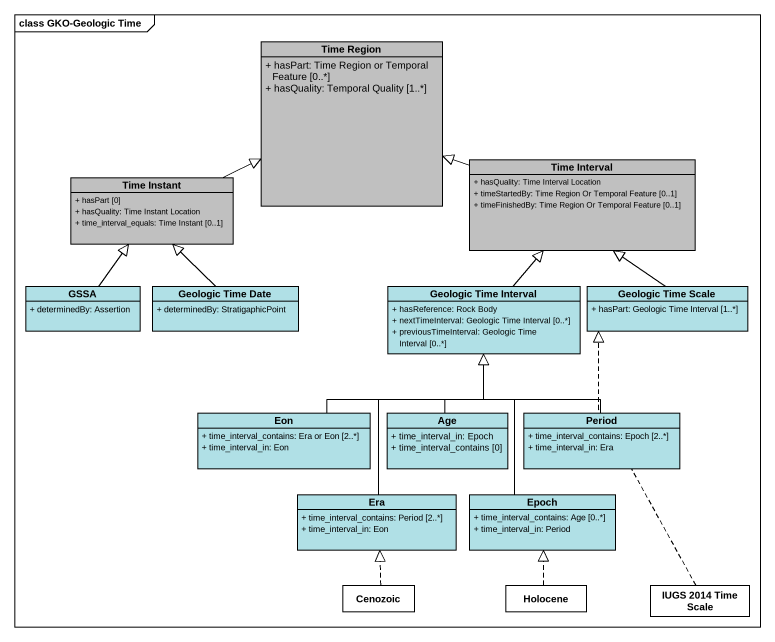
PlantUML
@startuml
mainframe class GKO-Geologic Time
hide circle
hide empty members
skinparam classAttributeIconSize 0
class "Time Region" as Time_Region #C0C0C0 {
  + hasPart: Time Region or Temporal Feature [0..*]
  + hasQuality: Temporal Quality [1..*]
}
class "Time Interval" as Time_Interval #C0C0C0 {
  + hasQuality: Time Interval Location
  + timeStartedBy: Time Region Or Temporal Feature [0..1]
  + timeFinishedBy: Time Region Or Temporal Feature [0..1]
}
class "Time Instant" as Time_Instant #C0C0C0 {
  + hasPart [0]
  + hasQuality: Time Instant Location
  + time_interval_equals: Time Instant [0..1]
}
class GSSA #B0E0E6 {
  + determinedBy: Assertion
}
class "Geologic Time Date" as Geologic_Time_Date #B0E0E6 {
  + determinedBy: StratigaphicPoint
}
class "Geologic Time Interval" as Geologic_Time_Interval #B0E0E6 {
  + hasReference: Rock Body
  + nextTimeInterval: Geologic Time Interval [0..*]
  + previousTimeInterval: Geologic Time Interval [0..*]
}
class "Geologic Time Scale" as Geologic_Time_Scale #B0E0E6 {
  + hasPart: Geologic Time Interval [1..*]
}
class Eon #B0E0E6 {
  + time_interval_contains: Era or Eon [2..*]
  + time_interval_in: Eon
}
class Age #B0E0E6 {
  + time_interval_in: Epoch
  + time_interval_contains [0]
}
class Period #B0E0E6 {
  + time_interval_contains: Epoch [2..*]
  + time_interval_in: Era
}
class Era #B0E0E6 {
  + time_interval_contains: Period [2..*]
  + time_interval_in: Eon
}
class Epoch #B0E0E6 {
  + time_interval_contains: Age [0..*]
  + time_interval_in: Period
}
class Cenozoic
class Holocene
class "IUGS 2014 Time Scale" as IUGS_2014_Time_Scale
Time_Interval -left-|> Time_Region
Time_Instant -right-|> Time_Region
GSSA -up-|> Time_Instant
Geologic_Time_Date -up-|> Time_Instant
Geologic_Time_Interval -up-|> Time_Interval
Geologic_Time_Scale -up-|> Time_Interval
Eon -up-|> Geologic_Time_Interval
Age -up-|> Geologic_Time_Interval
Period -up-|> Geologic_Time_Interval
Era -up-|> Geologic_Time_Interval
Epoch -up-|> Geologic_Time_Interval
Cenozoic .up.|> Era
Holocene .up.|> Epoch
IUGS_2014_Time_Scale .up.|> Geologic_Time_Scale
@enduml
